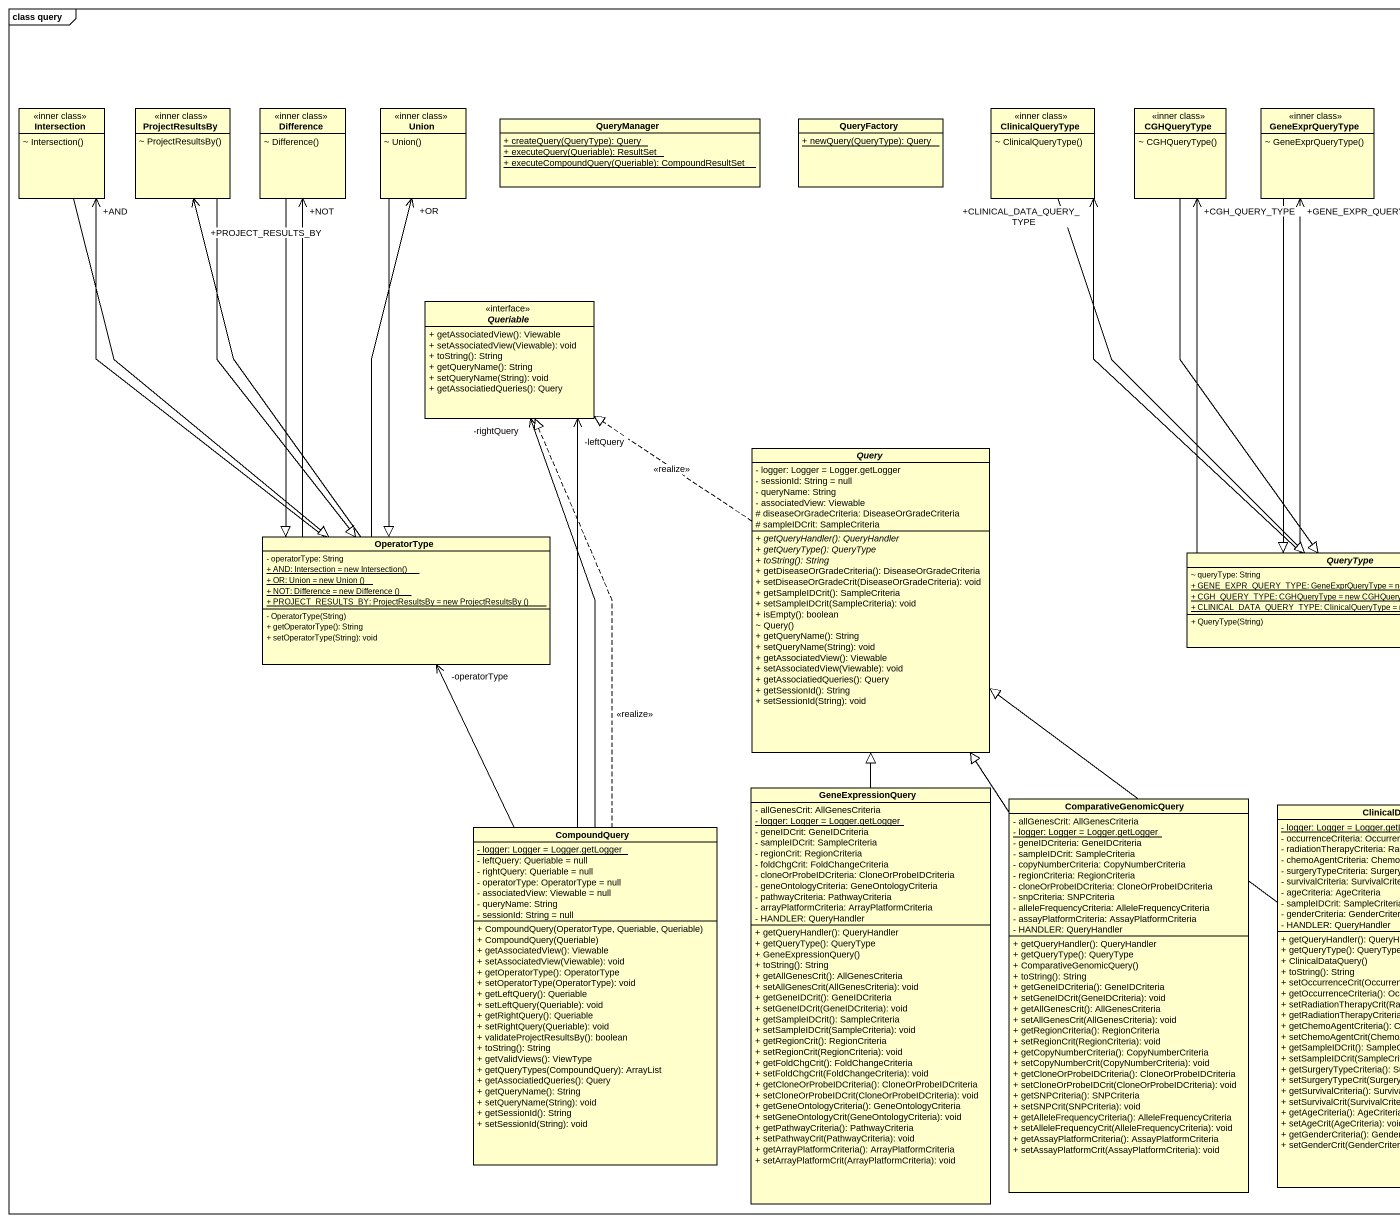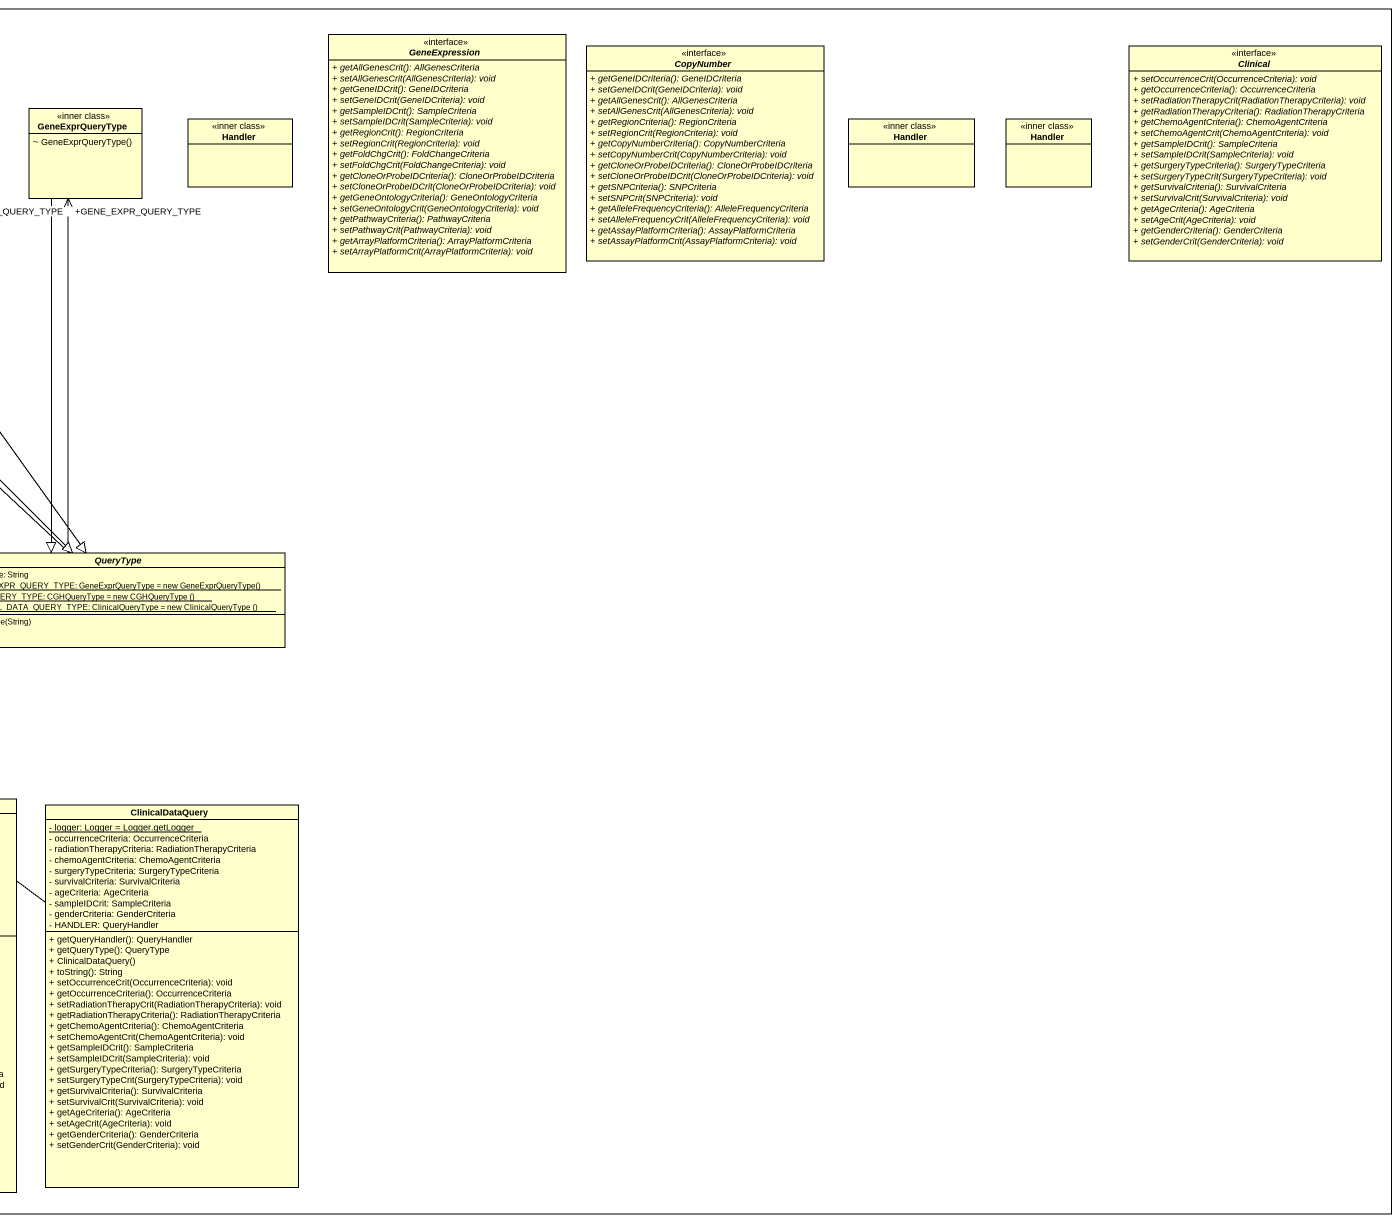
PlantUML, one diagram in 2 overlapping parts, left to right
@startuml
mainframe class query
hide circle
hide empty members
skinparam classAttributeIconSize 0
interface GeneExpression <<interface>> {
  {abstract} + getAllGenesCrit(): AllGenesCriteria
  {abstract} + setAllGenesCrit(AllGenesCriteria): void
  {abstract} + getGeneIDCrit(): GeneIDCriteria
  {abstract} + setGeneIDCrit(GeneIDCriteria): void
  {abstract} + getSampleIDCrit(): SampleCriteria
  {abstract} + setSampleIDCrit(SampleCriteria): void
  {abstract} + getRegionCrit(): RegionCriteria
  {abstract} + setRegionCrit(RegionCriteria): void
  {abstract} + getFoldChgCrit(): FoldChangeCriteria
  {abstract} + setFoldChgCrit(FoldChangeCriteria): void
  {abstract} + getCloneOrProbeIDCriteria(): CloneOrProbeIDCriteria
  {abstract} + setCloneOrProbeIDCrit(CloneOrProbeIDCriteria): void
  {abstract} + getGeneOntologyCriteria(): GeneOntologyCriteria
  {abstract} + setGeneOntologyCrit(GeneOntologyCriteria): void
  {abstract} + getPathwayCriteria(): PathwayCriteria
  {abstract} + setPathwayCrit(PathwayCriteria): void
  {abstract} + getArrayPlatformCriteria(): ArrayPlatformCriteria
  {abstract} + setArrayPlatformCrit(ArrayPlatformCriteria): void
}
interface CopyNumber <<interface>> {
  {abstract} + getGeneIDCriteria(): GeneIDCriteria
  {abstract} + setGeneIDCrit(GeneIDCriteria): void
  {abstract} + getAllGenesCrit(): AllGenesCriteria
  {abstract} + setAllGenesCrit(AllGenesCriteria): void
  {abstract} + getRegionCriteria(): RegionCriteria
  {abstract} + setRegionCrit(RegionCriteria): void
  {abstract} + getCopyNumberCriteria(): CopyNumberCriteria
  {abstract} + setCopyNumberCrit(CopyNumberCriteria): void
  {abstract} + getCloneOrProbeIDCriteria(): CloneOrProbeIDCriteria
  {abstract} + setCloneOrProbeIDCrit(CloneOrProbeIDCriteria): void
  {abstract} + getSNPCriteria(): SNPCriteria
  {abstract} + setSNPCrit(SNPCriteria): void
  {abstract} + getAlleleFrequencyCriteria(): AlleleFrequencyCriteria
  {abstract} + setAlleleFrequencyCrit(AlleleFrequencyCriteria): void
  {abstract} + getAssayPlatformCriteria(): AssayPlatformCriteria
  {abstract} + setAssayPlatformCrit(AssayPlatformCriteria): void
}
interface Clinical <<interface>> {
  {abstract} + setOccurrenceCrit(OccurrenceCriteria): void
  {abstract} + getOccurrenceCriteria(): OccurrenceCriteria
  {abstract} + setRadiationTherapyCrit(RadiationTherapyCriteria): void
  {abstract} + getRadiationTherapyCriteria(): RadiationTherapyCriteria
  {abstract} + getChemoAgentCriteria(): ChemoAgentCriteria
  {abstract} + setChemoAgentCrit(ChemoAgentCriteria): void
  {abstract} + getSampleIDCrit(): SampleCriteria
  {abstract} + setSampleIDCrit(SampleCriteria): void
  {abstract} + getSurgeryTypeCriteria(): SurgeryTypeCriteria
  {abstract} + setSurgeryTypeCrit(SurgeryTypeCriteria): void
  {abstract} + getSurvivalCriteria(): SurvivalCriteria
  {abstract} + setSurvivalCrit(SurvivalCriteria): void
  {abstract} + getAgeCriteria(): AgeCriteria
  {abstract} + setAgeCrit(AgeCriteria): void
  {abstract} + getGenderCriteria(): GenderCriteria
  {abstract} + setGenderCrit(GenderCriteria): void
}
class Intersection <<inner class>> {
  ~ Intersection()
}
class ProjectResultsBy <<inner class>> {
  ~ ProjectResultsBy()
}
class Difference <<inner class>> {
  ~ Difference()
}
class Union <<inner class>> {
  ~ Union()
}
class ClinicalQueryType <<inner class>> {
  ~ ClinicalQueryType()
}
class CGHQueryType <<inner class>> {
  ~ CGHQueryType()
}
class GeneExprQueryType <<inner class>> {
  ~ GeneExprQueryType()
}
class QueryManager {
  {static} + createQuery(QueryType): Query
  {static} + executeQuery(Queriable): ResultSet
  {static} + executeCompoundQuery(Queriable): CompoundResultSet
}
class QueryFactory {
  {static} + newQuery(QueryType): Query
}
class Handler <<inner class>>
class "Handler" as Handler_2 <<inner class>>
class "Handler" as Handler_3 <<inner class>>
interface Queriable <<interface>> {
  + getAssociatedView(): Viewable
  + setAssociatedView(Viewable): void
  + toString(): String
  + getQueryName(): String
  + setQueryName(String): void
  + getAssociatiedQueries(): Query
}
abstract class Query {
  - logger: Logger = Logger.getLogger
  - sessionId: String = null
  - queryName: String
  - associatedView: Viewable
  # diseaseOrGradeCriteria: DiseaseOrGradeCriteria
  # sampleIDCrit: SampleCriteria
  {abstract} + getQueryHandler(): QueryHandler
  {abstract} + getQueryType(): QueryType
  {abstract} + toString(): String
  + getDiseaseOrGradeCriteria(): DiseaseOrGradeCriteria
  + setDiseaseOrGradeCrit(DiseaseOrGradeCriteria): void
  + getSampleIDCrit(): SampleCriteria
  + setSampleIDCrit(SampleCriteria): void
  + isEmpty(): boolean
  ~ Query()
  + getQueryName(): String
  + setQueryName(String): void
  + getAssociatedView(): Viewable
  + setAssociatedView(Viewable): void
  + getAssociatiedQueries(): Query
  + getSessionId(): String
  + setSessionId(String): void
}
class OperatorType {
  - operatorType: String
  {static} {field} + AND: Intersection = new Intersection()
  {static} {field} + OR: Union = new Union ()
  {static} {field} + NOT: Difference = new Difference ()
  {static} {field} + PROJECT_RESULTS_BY: ProjectResultsBy = new ProjectResultsBy ()
  - OperatorType(String)
  + getOperatorType(): String
  + setOperatorType(String): void
}
abstract class QueryType {
  ~ queryType: String
  {static} {field} + GENE_EXPR_QUERY_TYPE: GeneExprQueryType = new GeneExprQueryType()
  {static} {field} + CGH_QUERY_TYPE: CGHQueryType = new CGHQueryType ()
  {static} {field} + CLINICAL_DATA_QUERY_TYPE: ClinicalQueryType = new ClinicalQueryType ()
  + QueryType(String)
}
class GeneExpressionQuery {
  - allGenesCrit: AllGenesCriteria
  {static} - logger: Logger = Logger.getLogger
  - geneIDCrit: GeneIDCriteria
  - sampleIDCrit: SampleCriteria
  - regionCrit: RegionCriteria
  - foldChgCrit: FoldChangeCriteria
  - cloneOrProbeIDCriteria: CloneOrProbeIDCriteria
  - geneOntologyCriteria: GeneOntologyCriteria
  - pathwayCriteria: PathwayCriteria
  - arrayPlatformCriteria: ArrayPlatformCriteria
  - HANDLER: QueryHandler
  + getQueryHandler(): QueryHandler
  + getQueryType(): QueryType
  + GeneExpressionQuery()
  + toString(): String
  + getAllGenesCrit(): AllGenesCriteria
  + setAllGenesCrit(AllGenesCriteria): void
  + getGeneIDCrit(): GeneIDCriteria
  + setGeneIDCrit(GeneIDCriteria): void
  + getSampleIDCrit(): SampleCriteria
  + setSampleIDCrit(SampleCriteria): void
  + getRegionCrit(): RegionCriteria
  + setRegionCrit(RegionCriteria): void
  + getFoldChgCrit(): FoldChangeCriteria
  + setFoldChgCrit(FoldChangeCriteria): void
  + getCloneOrProbeIDCriteria(): CloneOrProbeIDCriteria
  + setCloneOrProbeIDCrit(CloneOrProbeIDCriteria): void
  + getGeneOntologyCriteria(): GeneOntologyCriteria
  + setGeneOntologyCrit(GeneOntologyCriteria): void
  + getPathwayCriteria(): PathwayCriteria
  + setPathwayCrit(PathwayCriteria): void
  + getArrayPlatformCriteria(): ArrayPlatformCriteria
  + setArrayPlatformCrit(ArrayPlatformCriteria): void
}
class ComparativeGenomicQuery {
  - allGenesCrit: AllGenesCriteria
  {static} - logger: Logger = Logger.getLogger
  - geneIDCriteria: GeneIDCriteria
  - sampleIDCrit: SampleCriteria
  - copyNumberCriteria: CopyNumberCriteria
  - regionCriteria: RegionCriteria
  - cloneOrProbeIDCriteria: CloneOrProbeIDCriteria
  - snpCriteria: SNPCriteria
  - alleleFrequencyCriteria: AlleleFrequencyCriteria
  - assayPlatformCriteria: AssayPlatformCriteria
  - HANDLER: QueryHandler
  + getQueryHandler(): QueryHandler
  + getQueryType(): QueryType
  + ComparativeGenomicQuery()
  + toString(): String
  + getGeneIDCriteria(): GeneIDCriteria
  + setGeneIDCrit(GeneIDCriteria): void
  + getAllGenesCrit(): AllGenesCriteria
  + setAllGenesCrit(AllGenesCriteria): void
  + getRegionCriteria(): RegionCriteria
  + setRegionCrit(RegionCriteria): void
  + getCopyNumberCriteria(): CopyNumberCriteria
  + setCopyNumberCrit(CopyNumberCriteria): void
  + getCloneOrProbeIDCriteria(): CloneOrProbeIDCriteria
  + setCloneOrProbeIDCrit(CloneOrProbeIDCriteria): void
  + getSNPCriteria(): SNPCriteria
  + setSNPCrit(SNPCriteria): void
  + getAlleleFrequencyCriteria(): AlleleFrequencyCriteria
  + setAlleleFrequencyCrit(AlleleFrequencyCriteria): void
  + getAssayPlatformCriteria(): AssayPlatformCriteria
  + setAssayPlatformCrit(AssayPlatformCriteria): void
}
class ClinicalDataQuery {
  {static} - logger: Logger = Logger.getLogger
  - occurrenceCriteria: OccurrenceCriteria
  - radiationTherapyCriteria: RadiationTherapyCriteria
  - chemoAgentCriteria: ChemoAgentCriteria
  - surgeryTypeCriteria: SurgeryTypeCriteria
  - survivalCriteria: SurvivalCriteria
  - ageCriteria: AgeCriteria
  - sampleIDCrit: SampleCriteria
  - genderCriteria: GenderCriteria
  - HANDLER: QueryHandler
  + getQueryHandler(): QueryHandler
  + getQueryType(): QueryType
  + ClinicalDataQuery()
  + toString(): String
  + setOccurrenceCrit(OccurrenceCriteria): void
  + getOccurrenceCriteria(): OccurrenceCriteria
  + setRadiationTherapyCrit(RadiationTherapyCriteria): void
  + getRadiationTherapyCriteria(): RadiationTherapyCriteria
  + getChemoAgentCriteria(): ChemoAgentCriteria
  + setChemoAgentCrit(ChemoAgentCriteria): void
  + getSampleIDCrit(): SampleCriteria
  + setSampleIDCrit(SampleCriteria): void
  + getSurgeryTypeCriteria(): SurgeryTypeCriteria
  + setSurgeryTypeCrit(SurgeryTypeCriteria): void
  + getSurvivalCriteria(): SurvivalCriteria
  + setSurvivalCrit(SurvivalCriteria): void
  + getAgeCriteria(): AgeCriteria
  + setAgeCrit(AgeCriteria): void
  + getGenderCriteria(): GenderCriteria
  + setGenderCrit(GenderCriteria): void
}
class CompoundQuery {
  {static} - logger: Logger = Logger.getLogger
  - leftQuery: Queriable = null
  - rightQuery: Queriable = null
  - operatorType: OperatorType = null
  - associatedView: Viewable = null
  - queryName: String
  - sessionId: String = null
  + CompoundQuery(OperatorType, Queriable, Queriable)
  + CompoundQuery(Queriable)
  + getAssociatedView(): Viewable
  + setAssociatedView(Viewable): void
  + getOperatorType(): OperatorType
  + setOperatorType(OperatorType): void
  + getLeftQuery(): Queriable
  + setLeftQuery(Queriable): void
  + getRightQuery(): Queriable
  + setRightQuery(Queriable): void
  + validateProjectResultsBy(): boolean
  + toString(): String
  + getValidViews(): ViewType
  + getQueryTypes(CompoundQuery): ArrayList
  + getAssociatiedQueries(): Query
  + getQueryName(): String
  + setQueryName(String): void
  + getSessionId(): String
  + setSessionId(String): void
}
Intersection --|> OperatorType
ProjectResultsBy --|> OperatorType
Difference --|> OperatorType
Union --|> OperatorType
ClinicalQueryType --|> QueryType
CGHQueryType --|> QueryType
GeneExprQueryType --|> QueryType
Query .up.|> Queriable : <<realize>>
OperatorType -up-> "+AND" Intersection
OperatorType -up-> "+PROJECT_RESULTS_BY" ProjectResultsBy
OperatorType -up-> "+NOT" Difference
OperatorType -up-> "+OR" Union
QueryType -up-> "+CLINICAL_DATA_QUERY_TYPE" ClinicalQueryType
QueryType -up-> "+CGH_QUERY_TYPE" CGHQueryType
QueryType -up-> "+GENE_EXPR_QUERY_TYPE" GeneExprQueryType
GeneExpressionQuery -up-|> Query
ComparativeGenomicQuery -up-|> Query
ClinicalDataQuery -up-|> Query
CompoundQuery -up-> "-leftQuery" Queriable
CompoundQuery -up-> "-rightQuery" Queriable
CompoundQuery .up.|> Queriable : <<realize>>
CompoundQuery -up-> "-operatorType" OperatorType
@enduml
